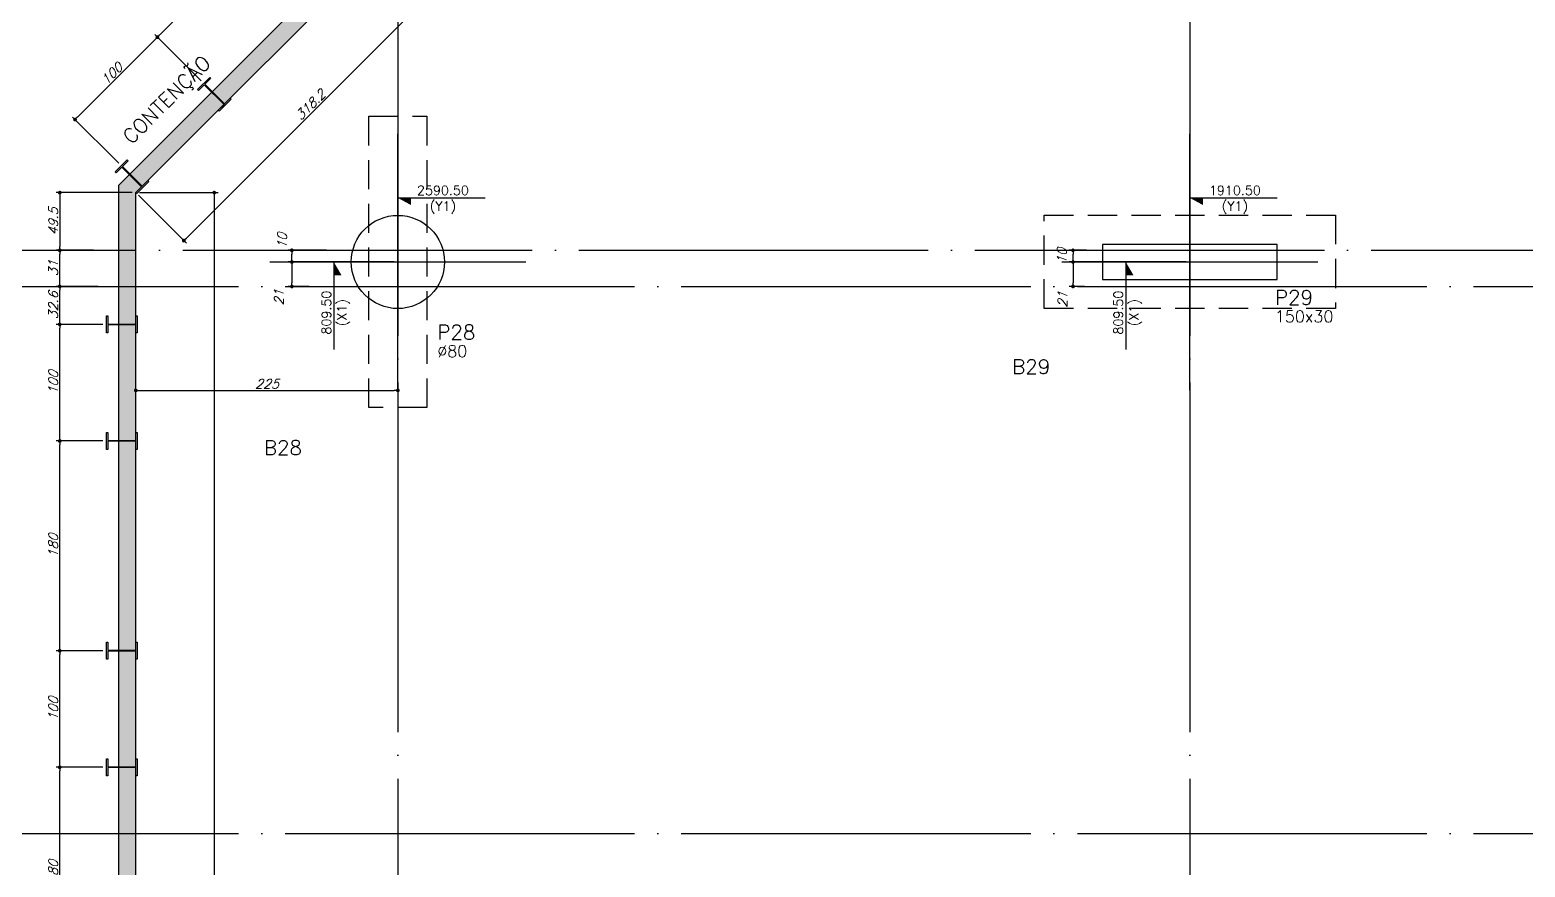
# Model space of a CAD drawing. Header units: millimetres. Extents: x -4281 to 5364, y -2128 to 2372.
# Drawn here: x -3616 to -2332, y 845 to 1564 of the extents above; entities that cross this region are included whole.
import ezdxf
from ezdxf.enums import TextEntityAlignment as Align

# ---------------------------------------------------------------- set-up
doc = ezdxf.new("R2010")
doc.units = ezdxf.units.MM
doc.header["$LTSCALE"] = 50
doc.linetypes.add('DASHED', pattern=[0.75, 0.5, -0.25])
doc.linetypes.add('EIXO', pattern=[6.8, 6, -0.4, 0, -0.4])
doc.layers.add('A-DETL-MBND', color=5, linetype='Continuous', lineweight=9)
for name, color, linetype in [('F-ATRIBUTO', 6, 'Continuous'), ('F-BLOCOS-NOME', 3, 'Continuous'), ('F-COTAS', 106, 'Continuous'), ('F-COTAS-ACUMU-1', 94, 'Continuous'), ('F-COTAS_PM', 106, 'Continuous'), ('F-EIXO', 12, 'EIXO'), ('F-EIXOS-DET', 1, 'Continuous'), ('F-EST-COTA', 1, 'Continuous'), ('F-ESTACAS-BARRETE', 2, 'Continuous'), ('F-PILARES-DIM', 172, 'Continuous'), ('F-PILARES-N', 170, 'Continuous'), ('F-PILARES-NOME', 170, 'Continuous'), ('F-PILARES-S', 170, 'Continuous'), ('F-PM_EST', 1, 'Continuous'), ('F-SOLIDO-EST', 252, 'Continuous'), ('F-TEXTO', 6, 'Continuous'), ('F-VIGAS', 3, 'Continuous'), ('F-VIGAS-NOME', 4, 'Continuous')]:
    doc.layers.add(name, color=color, linetype=linetype)
doc.styles.add('COTA', font='SIMPLEX.SHX')
doc.styles.add('CP-TEXT-INCL', font='romans.shx', dxfattribs={"oblique": 20})
doc.styles.add('MCP', font='romans.shx')
doc.styles.add('ROMANS', font='romans.shx')
doc.dimstyles.new('CP-COTAS-50', dxfattribs={"dimscale": 0.64, "dimtxt": 12.5, "dimasz": 5, "dimexe": 5, "dimexo": 5, "dimgap": 2.5, "dimtad": 1, "dimdec": 1, "dimdsep": 46, "dimtxsty": 'CP-TEXT-INCL', "dimblk1": 'DOT', "dimblk2": 'DOT', "dimsah": 1, "dimcen": 9, "dimclrd": 256, "dimclre": 256, "dimclrt": 256, "dimadec": 0, "dimazin": 0, "dimtfac": 1, "dimtdec": 1, "dimtmove": 2, "dimatfit": 3, "dimldrblk": 'DOT', "dimfxl": 0, "dimtolj": 1, "dimarcsym": 0})

# ---------------------------------------------------------------- blocks, each defined once
blk = doc.blocks.new('*U5')
at = {"layer": 'F-EIXO'}
blk.add_line((0, 0), (7197, 0), dxfattribs=at)
at = {"layer": 'F-TEXTO', "style": 'ROMANS'}
blk.add_attdef('EIXO', text='', height=17.5, dxfattribs=at).set_placement((-28.2072, 0), align=Align.MIDDLE_CENTER)
blk = doc.blocks.new('*U504')
at = {"layer": 'F-EIXO'}
blk.add_line((0, 0), (7252, 0), dxfattribs=at)
at = {"layer": 'F-TEXTO', "style": 'ROMANS'}
blk.add_attdef('EIXO', text='', height=17.5, dxfattribs=at).set_placement((-28.2072, 0), align=Align.MIDDLE_CENTER)
blk = doc.blocks.new('*U4')
at = {"layer": 'F-EIXO'}
blk.add_line((0, 0), (7285, 0), dxfattribs=at)
at = {"layer": 'F-TEXTO', "style": 'ROMANS'}
blk.add_attdef('EIXO', text='', height=17.5, dxfattribs=at).set_placement((-28.2072, 0), align=Align.MIDDLE_CENTER)
blk = doc.blocks.new('*U12')
at = {"layer": 'F-EIXO'}
blk.add_line((0, 0), (0, -3025), dxfattribs=at)
at = {"layer": 'F-TEXTO', "style": 'ROMANS'}
blk.add_attdef('EIXO', text='', height=17.5, rotation=360, dxfattribs=at).set_placement((0, 28.2072), align=Align.MIDDLE_CENTER)
blk = doc.blocks.new('*U505')
at = {"layer": 'F-EIXO'}
blk.add_line((0, 0), (0, -2950), dxfattribs=at)
at = {"layer": 'F-TEXTO', "style": 'ROMANS'}
blk.add_attdef('EIXO', text='', height=17.5, rotation=360, dxfattribs=at).set_placement((0, 28.2072), align=Align.MIDDLE_CENTER)
blk = doc.blocks.new('*U19')
at = {"color": 0}
for p, q in [((-51.81, 17.29), (-50.31, 17.29)), ((-52.91, 16.19), (-52.91, 14.69))]:
    blk.add_line(p, q, dxfattribs=at)
for points in [[(-51.81, 17.29), (-51.583, 17.29), (-51.583, 17.166), (-51.583, 17.29)], [(-52.91, 16.19), (-52.91, 15.963), (-52.778, 15.963), (-52.91, 15.963)]]:
    blk.add_solid(points, dxfattribs=at)
at = {"layer": 'F-EIXOS-DET'}
for p, q in [((-51.81, 13.99), (-51.81, 18.39)), ((-54.01, 16.19), (-49.61, 16.19))]:
    blk.add_line(p, q, dxfattribs=at)
at = {"layer": 'F-ATRIBUTO', "style": 'CP-TEXT-INCL', "oblique": 20, "flags": 1}
for tag, p in [('ENCONTRO_EIXO', (-51.81, 16.19)), ('VALORCE', (-51.195, 16.092))]:
    blk.add_attdef(tag, p, '', height=0.05, dxfattribs=at)
at = {"layer": 'F-EST-COTA', "color": 2, "style": 'COTA'}
blk.add_attdef('COTAY_CE-2', text='', height=0.16, dxfattribs=at).set_placement((-51.036, 17.29), align=Align.BOTTOM_CENTER)
blk.add_attdef('NOME_EIXO_Y', text='', height=0.16, dxfattribs=at).set_placement((-51.036, 17.23), align=Align.TOP_CENTER)
blk.add_attdef('COTAX_CE-2', text='', height=0.16, rotation=90, dxfattribs=at).set_placement((-52.91, 15.321), align=Align.BOTTOM_CENTER)
blk.add_attdef('NOME_EIXO_X', text='', height=0.16, rotation=90, dxfattribs=at).set_placement((-52.85, 15.321), align=Align.TOP_CENTER)
at = {"layer": 'F-EST-COTA', "color": 2, "style": 'COTA', "flags": 1}
for tag, p in [('COTA_X', (0.149, 10.506)), ('COTA_Y', (0.147, 10.256))]:
    blk.add_attdef(tag, p, '', height=0.2, dxfattribs=at)
blk = doc.blocks.new('*U28')
at = {"color": 0}
for p, q in [((-38.21, 17.29), (-36.71, 17.29)), ((-39.31, 16.19), (-39.31, 14.69))]:
    blk.add_line(p, q, dxfattribs=at)
for points in [[(-38.21, 17.29), (-37.983, 17.29), (-37.983, 17.166), (-37.983, 17.29)], [(-39.31, 16.19), (-39.31, 15.963), (-39.178, 15.963), (-39.31, 15.963)]]:
    blk.add_solid(points, dxfattribs=at)
at = {"layer": 'F-EIXOS-DET'}
for p, q in [((-38.21, 13.99), (-38.21, 18.39)), ((-40.41, 16.19), (-36.01, 16.19))]:
    blk.add_line(p, q, dxfattribs=at)
at = {"layer": 'F-ATRIBUTO', "style": 'CP-TEXT-INCL', "oblique": 20, "flags": 1}
for tag, p in [('ENCONTRO_EIXO', (-38.21, 16.19)), ('VALORCE', (-37.595, 16.092))]:
    blk.add_attdef(tag, p, '', height=0.05, dxfattribs=at)
at = {"layer": 'F-EST-COTA', "color": 2, "style": 'COTA'}
blk.add_attdef('COTAY_CE-2', text='', height=0.16, dxfattribs=at).set_placement((-37.436, 17.29), align=Align.BOTTOM_CENTER)
blk.add_attdef('NOME_EIXO_Y', text='', height=0.16, dxfattribs=at).set_placement((-37.436, 17.23), align=Align.TOP_CENTER)
blk.add_attdef('COTAX_CE-2', text='', height=0.16, rotation=90, dxfattribs=at).set_placement((-39.31, 15.321), align=Align.BOTTOM_CENTER)
blk.add_attdef('NOME_EIXO_X', text='', height=0.16, rotation=90, dxfattribs=at).set_placement((-39.25, 15.321), align=Align.TOP_CENTER)
at = {"layer": 'F-EST-COTA', "color": 2, "style": 'COTA', "flags": 1}
for tag, p in [('COTA_X', (0.149, 10.506)), ('COTA_Y', (0.147, 10.256))]:
    blk.add_attdef(tag, p, '', height=0.2, dxfattribs=at)
blk = doc.blocks.new('_DOT')
at = {"color": 0, "linetype": 'ByBlock'}
blk.add_line((-0.5, 0), (-1, 0), dxfattribs=at)
at = {"color": 0, "linetype": 'ByBlock', "const_width": 0.5}
blk.add_lwpolyline([(-0.25, 0, 1), (0.25, 0, 1)], format="xyb", close=True, dxfattribs=at)
blk = doc.blocks.new('*D214')
at = {"layer": 'DEFPOINTS', "color": 0, "transparency": 16777216}
for p in [(-3300, 1364.5), (-3391, 1343.5), (-3373, 1343.5)]:
    blk.add_point(p, dxfattribs=at)
at = {"layer": 'F-COTAS', "lineweight": -2, "transparency": 16777216}
for p, q in [((-3303.2, 1364.5), (-3394.2, 1364.5)), ((-3391, 1361.3), (-3391, 1346.7)), ((-3376.2, 1343.5), (-3394.2, 1343.5))]:
    blk.add_line(p, q, dxfattribs=at)
at = {"layer": 'F-COTAS', "lineweight": -2, "transparency": 16777216, "xscale": 3.2, "yscale": 3.2, "zscale": 3.2}
for p, rotation in [((-3391, 1364.5), 90), ((-3391, 1343.5), 270)]:
    blk.add_blockref('_DOT', p, dxfattribs=dict(at, rotation=rotation))
at = {"layer": 'F-COTAS', "transparency": 16777216, "insert": (-3402.1, 1334), "char_height": 8, "attachment_point": 5, "rotation": 90, "style": 'CP-TEXT-INCL'}
blk.add_mtext('\\A1;21', dxfattribs=at)
blk = doc.blocks.new('*D215')
at = {"layer": 'DEFPOINTS', "color": 0, "transparency": 16777216}
for p in [(-3391, 1374.5), (-3358.2, 1374.5), (-3300, 1364.5)]:
    blk.add_point(p, dxfattribs=at)
at = {"layer": 'F-COTAS', "lineweight": -2, "transparency": 16777216}
for p, q in [((-3361.4, 1374.5), (-3394.2, 1374.5)), ((-3303.2, 1364.5), (-3394.2, 1364.5)), ((-3391, 1367.7), (-3391, 1371.3))]:
    blk.add_line(p, q, dxfattribs=at)
at = {"layer": 'F-COTAS', "lineweight": -2, "transparency": 16777216, "xscale": 3.2, "yscale": 3.2, "zscale": 3.2}
for p, rotation in [((-3391, 1374.5), 90), ((-3391, 1364.5), 270)]:
    blk.add_blockref('_DOT', p, dxfattribs=dict(at, rotation=rotation))
at = {"layer": 'F-COTAS', "transparency": 16777216, "insert": (-3399.3, 1382.4), "char_height": 8, "attachment_point": 5, "rotation": 90, "style": 'CP-TEXT-INCL'}
blk.add_mtext('\\A1;10', dxfattribs=at)
blk = doc.blocks.new('*D216')
at = {"layer": 'DEFPOINTS', "color": 0, "transparency": 16777216}
for p in [(-2720.3, 1374.5), (-2705.4, 1374.5), (-2620, 1364.5)]:
    blk.add_point(p, dxfattribs=at)
at = {"layer": 'F-COTAS', "lineweight": -2, "transparency": 16777216}
for p, q in [((-2708.6, 1374.5), (-2723.5, 1374.5)), ((-2623.2, 1364.5), (-2723.5, 1364.5)), ((-2720.3, 1367.7), (-2720.3, 1371.3))]:
    blk.add_line(p, q, dxfattribs=at)
at = {"layer": 'F-COTAS', "lineweight": -2, "transparency": 16777216, "xscale": 3.2, "yscale": 3.2, "zscale": 3.2}
for p, rotation in [((-2720.3, 1374.5), 90), ((-2720.3, 1364.5), 270)]:
    blk.add_blockref('_DOT', p, dxfattribs=dict(at, rotation=rotation))
at = {"layer": 'F-COTAS', "transparency": 16777216, "insert": (-2729.9, 1369.5), "char_height": 8, "attachment_point": 5, "rotation": 90, "style": 'CP-TEXT-INCL'}
blk.add_mtext('\\A1;10', dxfattribs=at)
blk = doc.blocks.new('*D174')
at = {"layer": 'DEFPOINTS', "color": 0, "transparency": 16777216}
for p in [(-2620, 1364.5), (-2720.3, 1343.5), (-2707.3, 1343.5)]:
    blk.add_point(p, dxfattribs=at)
at = {"layer": 'F-COTAS', "lineweight": -2, "transparency": 16777216}
for p, q in [((-2623.2, 1364.5), (-2723.5, 1364.5)), ((-2720.3, 1361.3), (-2720.3, 1346.7)), ((-2710.5, 1343.5), (-2723.5, 1343.5))]:
    blk.add_line(p, q, dxfattribs=at)
at = {"layer": 'F-COTAS', "lineweight": -2, "transparency": 16777216, "xscale": 3.2, "yscale": 3.2, "zscale": 3.2}
for p, rotation in [((-2720.3, 1364.5), 90), ((-2720.3, 1343.5), 270)]:
    blk.add_blockref('_DOT', p, dxfattribs=dict(at, rotation=rotation))
at = {"layer": 'F-COTAS', "transparency": 16777216, "insert": (-2729.3, 1332.1), "char_height": 8, "attachment_point": 5, "rotation": 90, "style": 'CP-TEXT-INCL'}
blk.add_mtext('\\A1;21', dxfattribs=at)
blk = doc.blocks.new('A$C738E28E5')
at = {"layer": 'F-SOLIDO-EST'}
h = blk.add_hatch(color=256, dxfattribs=at)
h.dxf.hatch_style = 1
h.paths.add_polyline_path([(-1249.5, -524.5), (-1264.5, -524.5), (-1264.5, -919.5), (-3525, -919.5), (-3525, 1424), (-3299.5, 1649.5), (-3290, 1649.5), (-3290, 1664.5), (-3305.7, 1664.5), (-3540, 1430.2), (-3540, -934.5), (-1249.5, -934.5)])
blk = doc.blocks.new('A$C3CB31523')
at = {"layer": 'F-VIGAS'}
for points in [[(-3290, 6664.5), (-3305.7, 6664.5), (-3540, 6430.2), (-3540, 4065.5), (-1249.5, 4065.5), (-1249.5, 4475.5)], [(-1264.5, 4475.5), (-1264.5, 4080.5), (-3525, 4080.5), (-3525, 6424), (-3299.5, 6649.5), (-3290, 6649.5)]]:
    blk.add_lwpolyline(points, dxfattribs=at)
at = {"layer": 'F-SOLIDO-EST'}
blk.add_blockref('A$C738E28E5', (0, 5000), dxfattribs=at)
blk = doc.blocks.new('*D239')
at = {"layer": 'DEFPOINTS', "color": 0, "transparency": 16777216}
for p in [(-3525, 1254.3), (-3300, 1254.5), (-3300, 1254.3)]:
    blk.add_point(p, dxfattribs=at)
at = {"layer": 'F-COTAS', "lineweight": -2, "transparency": 16777216}
for p, q in [((-3521.8, 1254.3), (-3303.2, 1254.3)), ((-3300, 1251.3), (-3300, 1251.1))]:
    blk.add_line(p, q, dxfattribs=at)
at = {"layer": 'F-COTAS', "lineweight": -2, "transparency": 16777216, "xscale": 3.2, "yscale": 3.2, "zscale": 3.2, "rotation": 180}
blk.add_blockref('_DOT', (-3525, 1254.3), dxfattribs=at)
at = {"layer": 'F-COTAS', "lineweight": -2, "transparency": 16777216, "xscale": 3.2, "yscale": 3.2, "zscale": 3.2}
blk.add_blockref('_DOT', (-3300, 1254.3), dxfattribs=at)
at = {"layer": 'F-COTAS', "transparency": 16777216, "insert": (-3412.5, 1259.9), "char_height": 8, "attachment_point": 5, "style": 'CP-TEXT-INCL'}
blk.add_mtext('\\A1;225', dxfattribs=at)
blk = doc.blocks.new('*D240')
at = {"layer": 'DEFPOINTS', "color": 0, "transparency": 16777216}
for p in [(-3525, 1424), (-3590.3, 1374.5), (-3560.9, 1374.5)]:
    blk.add_point(p, dxfattribs=at)
at = {"layer": 'F-COTAS', "lineweight": -2, "transparency": 16777216}
for p, q in [((-3528.2, 1424), (-3593.5, 1424)), ((-3590.3, 1420.8), (-3590.3, 1377.7)), ((-3564.1, 1374.5), (-3593.5, 1374.5))]:
    blk.add_line(p, q, dxfattribs=at)
at = {"layer": 'F-COTAS', "lineweight": -2, "transparency": 16777216, "xscale": 3.2, "yscale": 3.2, "zscale": 3.2}
for p, rotation in [((-3590.3, 1424), 90), ((-3590.3, 1374.5), 270)]:
    blk.add_blockref('_DOT', p, dxfattribs=dict(at, rotation=rotation))
at = {"layer": 'F-COTAS', "transparency": 16777216, "insert": (-3595.9, 1399.2), "char_height": 8, "attachment_point": 5, "rotation": 90, "style": 'CP-TEXT-INCL'}
blk.add_mtext('\\A1;49.5', dxfattribs=at)
blk = doc.blocks.new('*D242')
at = {"layer": 'DEFPOINTS', "color": 0, "transparency": 16777216}
for p in [(-3300, 1649), (-3258.8, 1607.8), (-3525, 1424)]:
    blk.add_point(p, dxfattribs=at)
at = {"layer": 'F-COTAS', "lineweight": -2, "transparency": 16777216}
for p, q in [((-3297.7, 1646.7), (-3256.5, 1605.5)), ((-3481.5, 1385), (-3261, 1605.5)), ((-3522.7, 1421.7), (-3481.5, 1380.5))]:
    blk.add_line(p, q, dxfattribs=at)
at = {"layer": 'F-COTAS', "lineweight": -2, "transparency": 16777216, "xscale": 3.2, "yscale": 3.2, "zscale": 3.2}
for p, rotation in [((-3258.8, 1607.8), 45.00000000000006), ((-3483.8, 1382.8), 225.0000000000001)]:
    blk.add_blockref('_DOT', p, dxfattribs=dict(at, rotation=rotation))
at = {"layer": 'F-COTAS', "transparency": 16777216, "insert": (-3375.2, 1499.2), "char_height": 8, "attachment_point": 5, "rotation": 45, "style": 'CP-TEXT-INCL'}
blk.add_mtext('\\A1;318.2', dxfattribs=at)
blk = doc.blocks.new('*D259')
at = {"layer": 'DEFPOINTS', "color": 0, "transparency": 16777216}
for p in [(-3525, 1424), (-3493.8, -919.5), (-3457.6, -919.5)]:
    blk.add_point(p, dxfattribs=at)
at = {"layer": 'F-COTAS', "lineweight": -2, "transparency": 16777216}
for p, q in [((-3521.8, 1424), (-3454.4, 1424)), ((-3457.6, 1420.8), (-3457.6, -916.3)), ((-3490.6, -919.5), (-3454.4, -919.5))]:
    blk.add_line(p, q, dxfattribs=at)
at = {"layer": 'F-COTAS', "lineweight": -2, "transparency": 16777216, "xscale": 3.2, "yscale": 3.2, "zscale": 3.2}
for p, rotation in [((-3457.6, 1424), 90), ((-3457.6, -919.5), 270)]:
    blk.add_blockref('_DOT', p, dxfattribs=dict(at, rotation=rotation))
at = {"layer": 'F-COTAS', "transparency": 16777216, "insert": (-3463.2, 252.2), "char_height": 8, "attachment_point": 5, "rotation": 90, "style": 'CP-TEXT-INCL'}
blk.add_mtext('\\A1;2343.5', dxfattribs=at)
blk = doc.blocks.new('Pilares W Gerdau - W250X38_5-590170-Térreo')
at = {"layer": 'F-PM_EST'}
for p, q in [((-7.35, 11.98), (-7.35, 13.1)), ((-7.35, 13.1), (7.35, 13.1)), ((-7.35, 13.1), (7.35, 13.1)), ((-7.35, 11.98), (-7.35, 13.1)), ((7.35, 13.1), (7.35, 11.98)), ((7.35, 13.1), (7.35, 11.98)), ((-0.33, 11.98), (-7.35, 11.98)), ((-0.33, 11.98), (-7.35, 11.98)), ((-0.33, -11.98), (-0.33, 11.98)), ((-0.33, -11.98), (-0.33, 11.98)), ((7.35, 11.98), (0.33, 11.98)), ((0.33, 11.98), (0.33, -11.98)), ((0.33, 11.98), (0.33, -11.98)), ((7.35, 11.98), (0.33, 11.98)), ((-7.35, -13.1), (-7.35, -11.98)), ((-7.35, -11.98), (-0.33, -11.98)), ((-7.35, -11.98), (-0.33, -11.98)), ((-7.35, -13.1), (-7.35, -11.98)), ((0.33, -11.98), (7.35, -11.98)), ((0.33, -11.98), (7.35, -11.98)), ((7.35, -11.98), (7.35, -13.1)), ((7.35, -11.98), (7.35, -13.1)), ((7.35, -13.1), (-7.35, -13.1)), ((7.35, -13.1), (-7.35, -13.1))]:
    blk.add_line(p, q, dxfattribs=at)
blk = doc.blocks.new('Pilares W Gerdau - W250X38_5-1254661-Térreo')
at = {"layer": 'F-PM_EST'}
for p, q in [((-7.35, 11.98), (-7.35, 13.1)), ((-7.35, 13.1), (7.35, 13.1)), ((-7.35, 13.1), (7.35, 13.1)), ((-7.35, 11.98), (-7.35, 13.1)), ((7.35, 13.1), (7.35, 11.98)), ((7.35, 13.1), (7.35, 11.98)), ((-0.33, 11.98), (-7.35, 11.98)), ((-0.33, 11.98), (-7.35, 11.98)), ((-0.33, -11.98), (-0.33, 11.98)), ((-0.33, -11.98), (-0.33, 11.98)), ((7.35, 11.98), (0.33, 11.98)), ((0.33, 11.98), (0.33, -11.98)), ((0.33, 11.98), (0.33, -11.98)), ((7.35, 11.98), (0.33, 11.98)), ((-7.35, -13.1), (-7.35, -11.98)), ((-7.35, -11.98), (-0.33, -11.98)), ((-7.35, -11.98), (-0.33, -11.98)), ((-7.35, -13.1), (-7.35, -11.98)), ((0.33, -11.98), (7.35, -11.98)), ((0.33, -11.98), (7.35, -11.98)), ((7.35, -11.98), (7.35, -13.1)), ((7.35, -11.98), (7.35, -13.1)), ((7.35, -13.1), (-7.35, -13.1)), ((7.35, -13.1), (-7.35, -13.1))]:
    blk.add_line(p, q, dxfattribs=at)
blk = doc.blocks.new('Pilares W Gerdau - W250X38_5-600649-Térreo')
at = {"layer": 'F-PM_EST'}
for p, q in [((-7.35, 11.98), (-7.35, 13.1)), ((-7.35, 13.1), (7.35, 13.1)), ((-7.35, 13.1), (7.35, 13.1)), ((-7.35, 11.98), (-7.35, 13.1)), ((7.35, 13.1), (7.35, 11.98)), ((7.35, 13.1), (7.35, 11.98)), ((-0.33, 11.98), (-7.35, 11.98)), ((-0.33, 11.98), (-7.35, 11.98)), ((-0.33, -11.98), (-0.33, 11.98)), ((-0.33, -11.98), (-0.33, 11.98)), ((7.35, 11.98), (0.33, 11.98)), ((0.33, 11.98), (0.33, -11.98)), ((0.33, 11.98), (0.33, -11.98)), ((7.35, 11.98), (0.33, 11.98)), ((-7.35, -13.1), (-7.35, -11.98)), ((-7.35, -11.98), (-0.33, -11.98)), ((-7.35, -11.98), (-0.33, -11.98)), ((-7.35, -13.1), (-7.35, -11.98)), ((0.33, -11.98), (7.35, -11.98)), ((0.33, -11.98), (7.35, -11.98)), ((7.35, -11.98), (7.35, -13.1)), ((7.35, -11.98), (7.35, -13.1)), ((7.35, -13.1), (-7.35, -13.1)), ((7.35, -13.1), (-7.35, -13.1))]:
    blk.add_line(p, q, dxfattribs=at)
blk = doc.blocks.new('*D325')
at = {"layer": 'DEFPOINTS', "color": 0, "transparency": 16777216}
for p in [(-3506.5, 1557.4), (-3466.8, 1517.7), (-3537.5, 1447)]:
    blk.add_point(p, dxfattribs=at)
at = {"layer": 'F-COTAS_PM', "lineweight": -2, "transparency": 16777216}
for p, q in [((-3575, 1488.9), (-3508.8, 1555.1)), ((-3469, 1519.9), (-3508.8, 1559.7)), ((-3539.7, 1449.2), (-3579.5, 1488.9))]:
    blk.add_line(p, q, dxfattribs=at)
at = {"layer": 'F-COTAS_PM', "lineweight": -2, "transparency": 16777216, "xscale": 3.2, "yscale": 3.2, "zscale": 3.2}
for p, rotation in [((-3506.5, 1557.4), 44.9999999999931), ((-3577.2, 1486.7), 224.9999999999931)]:
    blk.add_blockref('_DOT', p, dxfattribs=dict(at, rotation=rotation))
at = {"layer": 'F-COTAS_PM', "transparency": 16777216, "insert": (-3545.8, 1526), "char_height": 8, "attachment_point": 5, "rotation": 45, "style": 'CP-TEXT-INCL'}
blk.add_mtext('\\A1;100', dxfattribs=at)
blk = doc.blocks.new('*D332')
at = {"layer": 'DEFPOINTS', "color": 0, "transparency": 16777216}
for p in [(-3432.9, 1631), (-3393.1, 1591.3), (-3466.8, 1517.7)]:
    blk.add_point(p, dxfattribs=at)
at = {"layer": 'F-COTAS_PM', "lineweight": -2, "transparency": 16777216}
for p, q in [((-3395.4, 1593.6), (-3435.1, 1633.3)), ((-3504.2, 1559.7), (-3435.1, 1628.8)), ((-3469, 1519.9), (-3508.8, 1559.7))]:
    blk.add_line(p, q, dxfattribs=at)
at = {"layer": 'F-COTAS_PM', "lineweight": -2, "transparency": 16777216, "xscale": 3.2, "yscale": 3.2, "zscale": 3.2}
for p, rotation in [((-3432.9, 1631), 44.9999999999931), ((-3506.5, 1557.4), 224.9999999999931)]:
    blk.add_blockref('_DOT', p, dxfattribs=dict(at, rotation=rotation))
at = {"layer": 'F-COTAS_PM', "transparency": 16777216, "insert": (-3473.6, 1598.2), "char_height": 8, "attachment_point": 5, "rotation": 45, "style": 'CP-TEXT-INCL'}
blk.add_mtext('\\A1;104.2', dxfattribs=at)
blk = doc.blocks.new('*D334')
at = {"layer": 'DEFPOINTS', "color": 0, "transparency": 16777216}
for p in [(-3590.3, 1030.9), (-3550, 1030.9), (-3550, 930.9)]:
    blk.add_point(p, dxfattribs=at)
at = {"layer": 'F-COTAS_PM', "lineweight": -2, "transparency": 16777216}
for p, q in [((-3553.2, 1030.9), (-3593.5, 1030.9)), ((-3590.3, 934.1), (-3590.3, 1027.7)), ((-3553.2, 930.9), (-3593.5, 930.9))]:
    blk.add_line(p, q, dxfattribs=at)
at = {"layer": 'F-COTAS_PM', "lineweight": -2, "transparency": 16777216, "xscale": 3.2, "yscale": 3.2, "zscale": 3.2}
for p, rotation in [((-3590.3, 1030.9), 90), ((-3590.3, 930.9), 270)]:
    blk.add_blockref('_DOT', p, dxfattribs=dict(at, rotation=rotation))
at = {"layer": 'F-COTAS_PM', "transparency": 16777216, "insert": (-3595.9, 980.9), "char_height": 8, "attachment_point": 5, "rotation": 90, "style": 'CP-TEXT-INCL'}
blk.add_mtext('\\A1;100', dxfattribs=at)
blk = doc.blocks.new('*D335')
at = {"layer": 'DEFPOINTS', "color": 0, "transparency": 16777216}
for p in [(-3590.3, 1210.9), (-3550, 1210.9), (-3550, 1030.9)]:
    blk.add_point(p, dxfattribs=at)
at = {"layer": 'F-COTAS_PM', "lineweight": -2, "transparency": 16777216}
for p, q in [((-3553.2, 1210.9), (-3593.5, 1210.9)), ((-3590.3, 1034.1), (-3590.3, 1207.7)), ((-3553.2, 1030.9), (-3593.5, 1030.9))]:
    blk.add_line(p, q, dxfattribs=at)
at = {"layer": 'F-COTAS_PM', "lineweight": -2, "transparency": 16777216, "xscale": 3.2, "yscale": 3.2, "zscale": 3.2}
for p, rotation in [((-3590.3, 1210.9), 90), ((-3590.3, 1030.9), 270)]:
    blk.add_blockref('_DOT', p, dxfattribs=dict(at, rotation=rotation))
at = {"layer": 'F-COTAS_PM', "transparency": 16777216, "insert": (-3595.9, 1120.9), "char_height": 8, "attachment_point": 5, "rotation": 90, "style": 'CP-TEXT-INCL'}
blk.add_mtext('\\A1;180', dxfattribs=at)
blk = doc.blocks.new('*D336')
at = {"layer": 'DEFPOINTS', "color": 0, "transparency": 16777216}
for p in [(-3590.3, 1310.9), (-3550, 1310.9), (-3550, 1210.9)]:
    blk.add_point(p, dxfattribs=at)
at = {"layer": 'F-COTAS_PM', "lineweight": -2, "transparency": 16777216}
for p, q in [((-3553.2, 1310.9), (-3593.5, 1310.9)), ((-3590.3, 1214.1), (-3590.3, 1307.7)), ((-3553.2, 1210.9), (-3593.5, 1210.9))]:
    blk.add_line(p, q, dxfattribs=at)
at = {"layer": 'F-COTAS_PM', "lineweight": -2, "transparency": 16777216, "xscale": 3.2, "yscale": 3.2, "zscale": 3.2}
for p, rotation in [((-3590.3, 1310.9), 90), ((-3590.3, 1210.9), 270)]:
    blk.add_blockref('_DOT', p, dxfattribs=dict(at, rotation=rotation))
at = {"layer": 'F-COTAS_PM', "transparency": 16777216, "insert": (-3595.9, 1260.9), "char_height": 8, "attachment_point": 5, "rotation": 90, "style": 'CP-TEXT-INCL'}
blk.add_mtext('\\A1;100', dxfattribs=at)
blk = doc.blocks.new('*D340')
at = {"layer": 'DEFPOINTS', "color": 0, "transparency": 16777216}
for p in [(-3590.3, 930.9), (-3550, 930.9), (-3550, 750.9)]:
    blk.add_point(p, dxfattribs=at)
at = {"layer": 'F-COTAS_PM', "lineweight": -2, "transparency": 16777216}
for p, q in [((-3553.2, 930.9), (-3593.5, 930.9)), ((-3590.3, 754.1), (-3590.3, 927.7)), ((-3553.2, 750.9), (-3593.5, 750.9))]:
    blk.add_line(p, q, dxfattribs=at)
at = {"layer": 'F-COTAS_PM', "lineweight": -2, "transparency": 16777216, "xscale": 3.2, "yscale": 3.2, "zscale": 3.2}
for p, rotation in [((-3590.3, 930.9), 90), ((-3590.3, 750.9), 270)]:
    blk.add_blockref('_DOT', p, dxfattribs=dict(at, rotation=rotation))
at = {"layer": 'F-COTAS_PM', "transparency": 16777216, "insert": (-3595.9, 840.9), "char_height": 8, "attachment_point": 5, "rotation": 90, "style": 'CP-TEXT-INCL'}
blk.add_mtext('\\A1;180', dxfattribs=at)
blk = doc.blocks.new('*D483')
at = {"layer": 'DEFPOINTS', "color": 0, "transparency": 16777216}
for p in [(-3554, 1343.5), (-3554, 1310.9)]:
    blk.add_point(p, dxfattribs=at)
at = {"layer": 'F-COTAS', "lineweight": -2, "transparency": 16777216}
for p, q in [((-3557.2, 1343.5), (-3593.5, 1343.5)), ((-3590.3, 1314.1), (-3590.3, 1340.3)), ((-3557.2, 1310.9), (-3593.5, 1310.9))]:
    blk.add_line(p, q, dxfattribs=at)
at = {"layer": 'F-COTAS', "lineweight": -2, "transparency": 16777216, "xscale": 3.2, "yscale": 3.2, "zscale": 3.2}
for p, rotation in [((-3590.3, 1343.5), 90), ((-3590.3, 1310.9), 270)]:
    blk.add_blockref('_DOT', p, dxfattribs=dict(at, rotation=rotation))
at = {"layer": 'F-COTAS', "transparency": 16777216, "insert": (-3595.9, 1327.2), "char_height": 8, "attachment_point": 5, "rotation": 90, "style": 'CP-TEXT-INCL', "bg_fill": 3, "box_fill_scale": 1.1, "bg_fill_color": 256, "bg_fill_true_color": 13158600, "bg_fill_transparency": 0}
blk.add_mtext('\\A1;32.6', dxfattribs=at)
at = {"layer": 'DEFPOINTS', "color": 0, "transparency": 16777216}
blk.add_point((-3590.3, 1343.5), dxfattribs=at)
blk = doc.blocks.new('*D484')
at = {"layer": 'DEFPOINTS', "color": 0, "transparency": 16777216}
for p in [(-3590.3, 1374.5), (-3558, 1374.5), (-3558, 1343.5)]:
    blk.add_point(p, dxfattribs=at)
at = {"layer": 'F-COTAS', "lineweight": -2, "transparency": 16777216}
for p, q in [((-3561.2, 1374.5), (-3593.5, 1374.5)), ((-3590.3, 1346.7), (-3590.3, 1371.3)), ((-3561.2, 1343.5), (-3593.5, 1343.5))]:
    blk.add_line(p, q, dxfattribs=at)
at = {"layer": 'F-COTAS', "lineweight": -2, "transparency": 16777216, "xscale": 3.2, "yscale": 3.2, "zscale": 3.2}
for p, rotation in [((-3590.3, 1374.5), 90), ((-3590.3, 1343.5), 270)]:
    blk.add_blockref('_DOT', p, dxfattribs=dict(at, rotation=rotation))
at = {"layer": 'F-COTAS', "transparency": 16777216, "insert": (-3595.9, 1359), "char_height": 8, "attachment_point": 5, "rotation": 90, "style": 'CP-TEXT-INCL', "bg_fill": 3, "box_fill_scale": 1.1, "bg_fill_color": 256, "bg_fill_true_color": 13158600, "bg_fill_transparency": 0}
blk.add_mtext('\\A1;31', dxfattribs=at)

msp = doc.modelspace()

# ---------------------------------------------------------------- linework, layer by layer
at = {"layer": 'F-ESTACAS-BARRETE', "linetype": 'DASHED'}
for points in [[(-3325, 1489.5), (-3275, 1489.5), (-3275, 1239.5), (-3325, 1239.5)], [(-2744.98, 1404.65), (-2494.98, 1404.65), (-2494.98, 1324.65), (-2744.98, 1324.65)]]:
    msp.add_lwpolyline(points, close=True, dxfattribs=at)
at = {"layer": 'F-PILARES-N', "linetype": 'Continuous'}
msp.add_circle((-3300, 1364.5), 40, dxfattribs=at)
at = {"layer": 'F-PILARES-S', "linetype": 'Continuous'}
msp.add_lwpolyline([(-2695, 1349.5), (-2545, 1349.5), (-2545, 1379.5), (-2695, 1379.5), (-2695, 1349.5)], dxfattribs=at)

# ---------------------------------------------------------------- block references
at = {"layer": 'A-DETL-MBND'}
for name, p, rotation in [('Pilares W Gerdau - W250X38_5-1254661-Térreo', (-3457.51, 1508.4), 45.00000000000017), ('Pilares W Gerdau - W250X38_5-1254661-Térreo', (-3528.22, 1437.69), 45.00000000000017), ('Pilares W Gerdau - W250X38_5-590170-Térreo', (-3536.93, 1310.92), 90.0000000000002), ('Pilares W Gerdau - W250X38_5-590170-Térreo', (-3536.93, 1210.92), 90.0000000000002), ('Pilares W Gerdau - W250X38_5-590170-Térreo', (-3536.93, 1030.92), 90.0000000000002), ('Pilares W Gerdau - W250X38_5-600649-Térreo', (-3536.93, 930.92), 90.0000000000002)]:
    msp.add_blockref(name, p, dxfattribs=dict(at, rotation=rotation))
at = {"layer": 'F-COTAS-ACUMU-1', "xscale": 50, "yscale": 50, "zscale": 50}
for name, values in [('*U19', {'NOME_EIXO_X': '(X1)', 'COTAY_CE-2': '2590.50', 'COTAX_CE-2': '809.50', 'NOME_EIXO_Y': '(Y1)'}), ('*U28', {'NOME_EIXO_X': '(X1)', 'COTAY_CE-2': '1910.50', 'COTAX_CE-2': '809.50', 'NOME_EIXO_Y': '(Y1)'})]:
    msp.add_blockref(name, (-709.5, 555), dxfattribs=at).add_auto_attribs(values)
at = {"layer": 'F-EIXO', "linetype": 'Continuous'}
for name, p in [('*U12', (-3300, 1941.36)), ('*U505', (-2620, 1941.36)), ('*U4', (-3824.8, 1374.5)), ('*U504', (-3736.84, 1343.5)), ('*U5', (-3736.84, 874))]:
    msp.add_blockref(name, p, dxfattribs=at)
at = {"layer": 'F-VIGAS', "linetype": 'Continuous'}
msp.add_blockref('A$C3CB31523', (0, -5000), dxfattribs=at)

# ---------------------------------------------------------------- texts
at = {"layer": 'F-BLOCOS-NOME', "linetype": 'Continuous', "style": 'MCP'}
for s, p in [('B29', (-2772.54, 1268.42)), ('B28', (-3415, 1198.88))]:
    msp.add_text(s, height=12.5, dxfattribs=at).set_placement(p)
at = {"layer": 'F-PILARES-DIM', "linetype": 'Continuous', "style": 'MCP'}
for s, p in [('150x30', (-2546.92, 1312.75)), ('%%c80', (-3266.1, 1282.94))]:
    msp.add_text(s, height=10, dxfattribs=at).set_placement(p)
at = {"layer": 'F-PILARES-NOME', "linetype": 'Continuous', "style": 'MCP'}
for s, p in [('P29', (-2546.92, 1327.75)), ('P28', (-3266.1, 1297.94))]:
    msp.add_text(s, height=12.5, dxfattribs=at).set_placement(p)
at = {"layer": 'F-VIGAS-NOME', "linetype": 'Continuous', "style": 'MCP'}
msp.add_text('CONTENÇÃO', height=12.5, rotation=45, dxfattribs=at).set_placement((-3528.77, 1464.79))

# ---------------------------------------------------------------- dimensions: what is measured, and where the dimension line sits
at = {"layer": 'F-COTAS'}
dim = msp.add_aligned_dim(p1=(-3525, 1423.99), p2=(-3300, 1648.99), distance=-58.3, dimstyle='CP-COTAS-50', override={"dimfxl": 10}, dxfattribs=at)
dim.commit()
dim.dimension.update_dxf_attribs({"geometry": '*D242', "text_midpoint": (-3375.24, 1499.22)})
for base, p2, picture, middle in [((-3590.26, 1374.5), (-3560.93, 1374.5), '*D240', (-3595.86, 1399.24)), ((-3457.58, -919.5), (-3493.81, -919.5), '*D259', (-3463.18, 252.24))]:
    dim = msp.add_linear_dim(base=base, p1=(-3525, 1423.99), p2=p2, angle=90, dimstyle='CP-COTAS-50', override={"dimfxl": 10}, dxfattribs=at)
    dim.commit()
    dim.dimension.update_dxf_attribs({"geometry": picture, "text_midpoint": middle})
for base, p1, p2, picture, middle in [((-3390.97, 1374.5), (-3300, 1364.5), (-3358.16, 1374.5), '*D215', (-3399.29, 1382.38)), ((-3390.97, 1343.5), (-3300, 1364.5), (-3372.95, 1343.5), '*D214', (-3402.14, 1334.05)), ((-2720.35, 1343.5), (-2620, 1364.5), (-2707.29, 1343.5), '*D174', (-2729.3, 1332.06))]:
    dim = msp.add_linear_dim(base=base, p1=p1, p2=p2, angle=90, dimstyle='CP-COTAS-50', dxfattribs=at)
    dim.commit()
    dim.dimension.update_dxf_attribs({"geometry": picture, "text_midpoint": middle, "dimtype": 160})
dim = msp.add_linear_dim(base=(-2720.35, 1374.5), p1=(-2620, 1364.5), p2=(-2705.43, 1374.5), angle=90, dimstyle='CP-COTAS-50', dxfattribs=at)
dim.commit()
dim.dimension.update_dxf_attribs({"geometry": '*D216', "text_midpoint": (-2729.95, 1369.5)})
dim = msp.add_linear_dim(base=(-3300, 1254.32), p1=(-3525, 1254.32), p2=(-3300, 1254.5), dimstyle='CP-COTAS-50', override={"dimfxl": 10}, dxfattribs=at)
dim.commit()
dim.dimension.update_dxf_attribs({"geometry": '*D239', "text_midpoint": (-3412.5, 1259.92)})
at = {"layer": 'F-COTAS_PM'}
for base, p1, p2, angle, picture, middle in [((-3432.85, 1631.04), (-3466.78, 1517.67), (-3393.13, 1591.32), 45, '*D332', (-3473.64, 1598.18)), ((-3506.5, 1557.39), (-3537.49, 1446.96), (-3466.78, 1517.67), 45, '*D325', (-3545.82, 1526)), ((-3590.26, 1310.92), (-3550.03, 1210.92), (-3550.03, 1310.92), 90, '*D336', (-3595.86, 1260.92)), ((-3590.26, 1210.92), (-3550.03, 1030.92), (-3550.03, 1210.92), 90, '*D335', (-3595.86, 1120.92)), ((-3590.26, 1030.92), (-3550.03, 930.92), (-3550.03, 1030.92), 90, '*D334', (-3595.86, 980.92)), ((-3590.26, 930.92), (-3550.03, 750.92), (-3550.03, 930.92), 90, '*D340', (-3595.86, 840.92))]:
    dim = msp.add_linear_dim(base=base, p1=p1, p2=p2, angle=angle, dimstyle='CP-COTAS-50', override={"dimfxl": 10}, dxfattribs=at)
    dim.commit()
    dim.dimension.update_dxf_attribs({"geometry": picture, "text_midpoint": middle})

# ---------------------------------------------------------------- next in the draw order: dimensions: what is measured, and where the dimension line sits
at = {"layer": 'F-COTAS'}
dim = msp.add_linear_dim(base=(-3590.26, 1343.5), p1=(-3554.03, 1310.92), p2=(-3554.03, 1343.5), angle=90, dimstyle='CP-COTAS-50', override={"dimtfill": 1, "dimarcsym": 2}, dxfattribs=at)
dim.commit()
dim.dimension.update_dxf_attribs({"geometry": '*D483', "text_midpoint": (-3595.86, 1327.21)})

# ---------------------------------------------------------------- next in the draw order: dimensions: what is measured, and where the dimension line sits
dim = msp.add_linear_dim(base=(-3590.26, 1374.5), p1=(-3558.03, 1343.5), p2=(-3558.03, 1374.5), angle=90, dimstyle='CP-COTAS-50', override={"dimtfill": 1, "dimarcsym": 2}, dxfattribs=at)
dim.commit()
dim.dimension.update_dxf_attribs({"geometry": '*D484', "text_midpoint": (-3595.86, 1359)})

doc.saveas('drawing.dxf')
